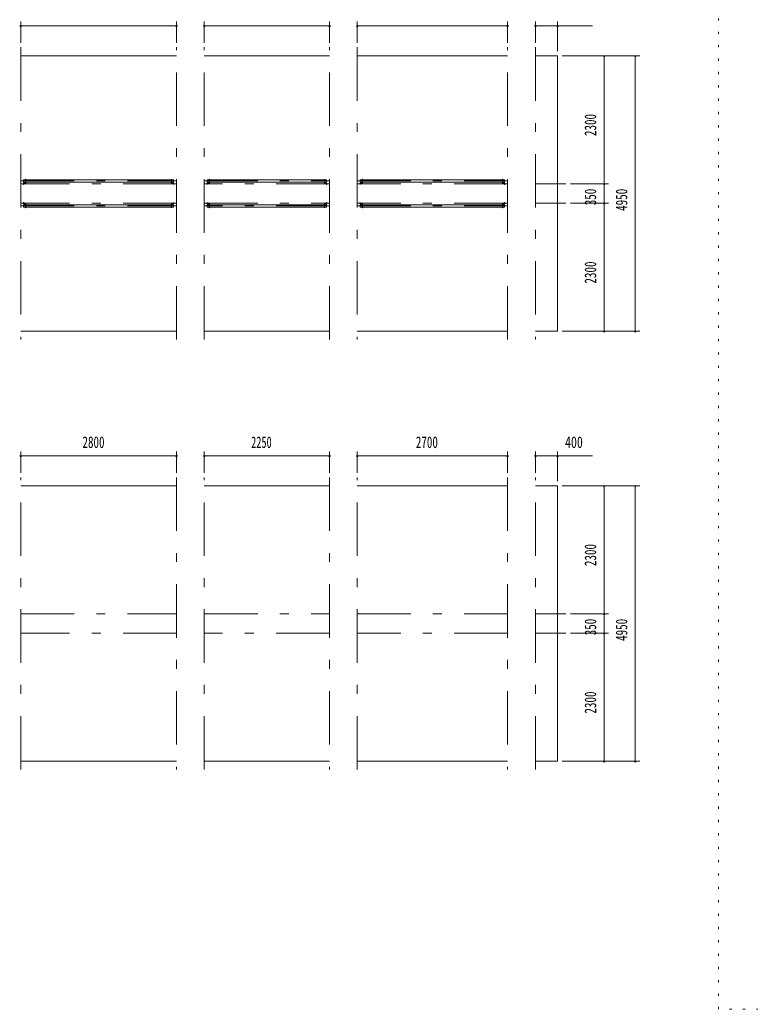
# Model space of a CAD drawing. Units: millimetres, scale not verified. Extents: x -35377 to 35394, y -16800 to 16800.
# Drawn here: x -24683 to -11556, y -16800 to 975 of the extents above; entities that cross this region are included whole.
import ezdxf
from ezdxf.enums import TextEntityAlignment as Align

# ---------------------------------------------------------------- set-up
doc = ezdxf.new("R2010")
doc.units = ezdxf.units.MM
doc.header["$LTSCALE"] = 80
doc.linetypes.add('USER3', pattern=[24, 12, -5, 2, -5])
doc.linetypes.add('USER4', pattern=[3, 0.5, -2.5])
for name, color, linetype, lineweight in [('0-2_1-08BOLD', 7, 'Continuous', 18), ('0-3_1-28CENTER', 3, 'USER3', 18), ('0-5_1-58DIM', 3, 'Continuous', 18), ('0-D_F-E_J_ADD', 5, 'USER4', 18)]:
    doc.layers.add(name, color=color, linetype=linetype, lineweight=lineweight)
doc.styles.add('ＭＳ ゴシック', font='')
doc.styles.get('ＭＳ ゴシック').set_extended_font_data('MS Gothic')

msp = doc.modelspace()

# ---------------------------------------------------------------- linework, layer by layer
at = {"layer": '0-2_1-08BOLD'}
for p, q in [((-21867.12, 330.04), (-24667.12, 330.04)), ((-19117.13, 330.04), (-21367.12, 330.04)), ((-15917.13, 330.04), (-18617.13, 330.04)), ((-24614.63, -1942.15), (-24579.53, -1942.15)), ((-21957.92, -1899.45), (-24576.32, -1899.45)), ((-24576.32, -1942.16), (-21957.92, -1942.16)), ((-21954.72, -1942.15), (-21919.63, -1942.15)), ((-21276.32, -1899.45), (-19207.93, -1899.45)), ((-19207.93, -1942.16), (-21276.32, -1942.16)), ((-19169.63, -1942.15), (-19204.73, -1942.15)), ((-18564.63, -1942.15), (-18529.53, -1942.15)), ((-16007.93, -1899.45), (-18526.33, -1899.45)), ((-18526.33, -1942.16), (-16007.93, -1942.16)), ((-16004.73, -1942.15), (-15969.63, -1942.15)), ((-24581.52, -1956.76), (-24611.12, -1956.76)), ((-24611.12, -1959.96), (-24581.52, -1959.96)), ((-21952.72, -1956.76), (-21923.12, -1956.76)), ((-21923.12, -1959.96), (-21952.72, -1959.96)), ((-21917.92, -1981.95), (-21917.92, -1961.95)), ((-21311.12, -1956.76), (-21281.52, -1956.76)), ((-21281.52, -1959.96), (-21311.12, -1959.96)), ((-19173.13, -1956.76), (-19202.73, -1956.76)), ((-19202.73, -1959.96), (-19173.13, -1959.96)), ((-18531.53, -1956.76), (-18561.13, -1956.76)), ((-18561.13, -1959.96), (-18531.53, -1959.96)), ((-16002.73, -1956.76), (-15973.13, -1956.76)), ((-15973.13, -1959.96), (-16002.73, -1959.96)), ((-15967.93, -1981.95), (-15967.93, -1961.95)), ((-24616.32, -2327.95), (-24616.32, -2307.96)), ((-21316.32, -2327.95), (-21316.32, -2307.96)), ((-18566.33, -2327.95), (-18566.33, -2307.96)), ((-24611.12, -2329.95), (-24581.52, -2329.95)), ((-24581.52, -2333.15), (-24611.12, -2333.15)), ((-24576.32, -2347.75), (-21957.92, -2347.75)), ((-21957.92, -2390.45), (-24576.32, -2390.45)), ((-21954.72, -2335.15), (-21954.72, -2400.96)), ((-21919.63, -2390.45), (-21954.72, -2390.45)), ((-21923.12, -2329.95), (-21952.72, -2329.95)), ((-21952.72, -2333.15), (-21923.12, -2333.15)), ((-21311.12, -2329.95), (-21281.52, -2329.95)), ((-21281.52, -2333.15), (-21311.12, -2333.15)), ((-19207.93, -2347.75), (-21276.32, -2347.75)), ((-21276.32, -2390.45), (-19207.93, -2390.45)), ((-19169.63, -2347.75), (-19204.73, -2347.75)), ((-19202.73, -2329.95), (-19173.13, -2329.95)), ((-19173.13, -2333.15), (-19202.73, -2333.15)), ((-18561.13, -2329.95), (-18531.53, -2329.95)), ((-18531.53, -2333.15), (-18561.13, -2333.15)), ((-18526.33, -2347.75), (-16007.93, -2347.75)), ((-16007.93, -2390.45), (-18526.33, -2390.45)), ((-16004.73, -2335.15), (-16004.73, -2400.96)), ((-15969.63, -2390.45), (-16004.73, -2390.45)), ((-15973.13, -2329.95), (-16002.73, -2329.95)), ((-16002.73, -2333.15), (-15973.13, -2333.15)), ((-24667.12, -4619.95), (-21867.12, -4619.95)), ((-21367.12, -4619.95), (-19117.13, -4619.95)), ((-18617.13, -4619.95), (-15917.13, -4619.95)), ((-15417.13, -4619.95), (-15017.13, -4619.95)), ((-21867.12, -7395.37), (-24667.12, -7395.37)), ((-19117.13, -7395.37), (-21367.12, -7395.37)), ((-15917.13, -7395.37), (-18617.13, -7395.37)), ((-24667.12, -12345.36), (-21867.12, -12345.36)), ((-21367.12, -12345.36), (-19117.13, -12345.36)), ((-18617.13, -12345.36), (-15917.13, -12345.36)), ((-15417.13, -12345.36), (-15017.13, -12345.36))]:
    msp.add_line(p, q, dxfattribs=at)
for points in [[(-15017.13, -4619.95), (-15017.13, 330.04), (-15417.13, 330.04)], [(-24579.53, -1899.45), (-24614.63, -1899.45), (-24614.63, -1942.16)], [(-24576.32, -1954.75), (-24576.32, -1888.95), (-24579.53, -1888.95), (-24579.53, -1954.75)], [(-21954.72, -1954.75), (-21954.72, -1888.95), (-21957.92, -1888.95), (-21957.92, -1954.75)], [(-21919.63, -1942.16), (-21919.63, -1899.45), (-21954.72, -1899.45)], [(-21279.53, -1942.16), (-21314.62, -1942.16), (-21314.62, -1899.45), (-21279.53, -1899.45)], [(-21279.53, -1954.75), (-21279.53, -1888.95), (-21276.32, -1888.95), (-21276.32, -1954.75)], [(-19204.73, -1954.75), (-19204.73, -1888.95), (-19207.93, -1888.95), (-19207.93, -1954.75)], [(-19204.73, -1899.45), (-19169.63, -1899.45), (-19169.63, -1942.16)], [(-18529.53, -1899.45), (-18564.63, -1899.45), (-18564.63, -1942.16)], [(-18526.33, -1954.75), (-18526.33, -1888.95), (-18529.53, -1888.95), (-18529.53, -1954.75)], [(-16004.73, -1954.75), (-16004.73, -1888.95), (-16007.93, -1888.95), (-16007.93, -1954.75)], [(-15969.63, -1942.16), (-15969.63, -1899.45), (-16004.73, -1899.45)], [(-24613.12, -1961.95), (-24613.12, -1981.95), (-24616.32, -1981.95), (-24616.32, -1961.95)], [(-21921.12, -1961.95), (-21921.12, -1981.95), (-21917.92, -1981.95)], [(-21313.12, -1961.95), (-21313.12, -1981.95), (-21316.32, -1981.95), (-21316.32, -1961.95)], [(-19171.13, -1961.95), (-19171.13, -1981.95), (-19167.93, -1981.95), (-19167.93, -1961.95)], [(-18563.13, -1961.95), (-18563.13, -1981.95), (-18566.33, -1981.95), (-18566.33, -1961.95)], [(-15971.13, -1961.95), (-15971.13, -1981.95), (-15967.93, -1981.95)], [(-24616.32, -2307.96), (-24613.12, -2307.96), (-24613.12, -2327.95)], [(-21921.12, -2327.95), (-21921.12, -2307.96), (-21917.92, -2307.96), (-21917.92, -2327.95)], [(-21316.32, -2307.96), (-21313.12, -2307.96), (-21313.12, -2327.95)], [(-19171.13, -2327.95), (-19171.13, -2307.96), (-19167.93, -2307.96), (-19167.93, -2327.95)], [(-18566.33, -2307.96), (-18563.13, -2307.96), (-18563.13, -2327.95)], [(-15971.13, -2327.95), (-15971.13, -2307.96), (-15967.93, -2307.96), (-15967.93, -2327.95)], [(-24579.53, -2390.45), (-24614.63, -2390.45), (-24614.63, -2347.75), (-24579.53, -2347.75)], [(-24579.53, -2335.15), (-24579.53, -2400.96), (-24576.32, -2400.96), (-24576.32, -2335.15)], [(-21954.72, -2400.96), (-21957.92, -2400.96), (-21957.92, -2335.15)], [(-21954.72, -2347.75), (-21919.63, -2347.75), (-21919.63, -2390.45)], [(-21279.53, -2347.75), (-21314.62, -2347.75), (-21314.62, -2390.45), (-21279.53, -2390.45)], [(-21279.53, -2335.15), (-21279.53, -2400.96), (-21276.32, -2400.96), (-21276.32, -2335.15)], [(-19204.73, -2335.15), (-19204.73, -2400.96), (-19207.93, -2400.96), (-19207.93, -2335.15)], [(-19204.73, -2390.45), (-19169.63, -2390.45), (-19169.63, -2347.75)], [(-18529.53, -2390.45), (-18564.63, -2390.45), (-18564.63, -2347.75), (-18529.53, -2347.75)], [(-18529.53, -2335.15), (-18529.53, -2400.96), (-18526.33, -2400.96), (-18526.33, -2335.15)], [(-16004.73, -2400.96), (-16007.93, -2400.96), (-16007.93, -2335.15)], [(-16004.73, -2347.75), (-15969.63, -2347.75), (-15969.63, -2390.45)], [(-15017.13, -12345.36), (-15017.13, -7395.37), (-15417.13, -7395.37)]]:
    msp.add_lwpolyline(points, dxfattribs=at)
for centre, radius, start, end in [((-24581.52, -1954.75), 2, 270, 0), ((-24581.52, -1954.75), 5.2, 270, 0), ((-21952.72, -1954.75), 5.2, 180, 270), ((-21952.72, -1954.75), 2, 180, 270), ((-21281.52, -1954.75), 2, 270, 0), ((-21281.52, -1954.75), 5.2, 270, 0), ((-19202.73, -1954.75), 5.2, 180, 270), ((-19202.73, -1954.75), 2, 180, 270), ((-18531.53, -1954.75), 2, 270, 0), ((-18531.53, -1954.75), 5.2, 270, 0), ((-16002.73, -1954.75), 5.2, 180, 270), ((-16002.73, -1954.75), 2, 180, 270), ((-24611.12, -1961.95), 5.2, 90, 180), ((-24611.12, -1961.95), 2, 90, 180), ((-21923.12, -1961.95), 5.2, 0, 90), ((-21923.12, -1961.95), 2, 0, 90), ((-21311.12, -1961.95), 5.2, 90, 180), ((-21311.12, -1961.95), 2, 90, 180), ((-19173.13, -1961.95), 5.2, 0, 90), ((-19173.13, -1961.95), 2, 0, 90), ((-18561.13, -1961.95), 5.2, 90, 180), ((-18561.13, -1961.95), 2, 90, 180), ((-15973.13, -1961.95), 5.2, 0, 90), ((-15973.13, -1961.95), 2, 0, 90), ((-24611.12, -2327.95), 5.2, 180, 270), ((-24611.12, -2327.95), 2, 180, 270), ((-24581.52, -2335.15), 5.2, 0, 90), ((-24581.52, -2335.15), 2, 0, 90), ((-21952.72, -2335.15), 5.2, 90, 180), ((-21952.72, -2335.15), 2, 90, 180), ((-21923.12, -2327.95), 2, 270, 0), ((-21923.12, -2327.95), 5.2, 270, 0), ((-21311.12, -2327.95), 5.2, 180, 270), ((-21311.12, -2327.95), 2, 180, 270), ((-21281.52, -2335.15), 5.2, 0, 90), ((-21281.52, -2335.15), 2, 0, 90), ((-19202.73, -2335.15), 5.2, 90, 180), ((-19202.73, -2335.15), 2, 90, 180), ((-19173.13, -2327.95), 2, 270, 0), ((-19173.13, -2327.95), 5.2, 270, 0), ((-18561.13, -2327.95), 5.2, 180, 270), ((-18561.13, -2327.95), 2, 180, 270), ((-18531.53, -2335.15), 5.2, 0, 90), ((-18531.53, -2335.15), 2, 0, 90), ((-16002.73, -2335.15), 5.2, 90, 180), ((-16002.73, -2335.15), 2, 90, 180), ((-15973.13, -2327.95), 2, 270, 0), ((-15973.13, -2327.95), 5.2, 270, 0)]:
    msp.add_arc(centre, radius, start, end, dxfattribs=at)
at = {"layer": '0-3_1-28CENTER'}
for p, q in [((-24667.12, 480.04), (-24667.12, -4769.95)), ((-21867.12, -4769.95), (-21867.12, 480.04)), ((-21367.12, -4769.95), (-21367.12, 480.04)), ((-19117.13, -4769.95), (-19117.13, 480.04)), ((-18617.13, 480.04), (-18617.13, -4769.95)), ((-15917.13, -4769.95), (-15917.13, 480.04)), ((-15417.13, 480.04), (-15417.13, -4769.95)), ((-24667.12, -1920.81), (-21867.12, -1920.81)), ((-24591.32, -1978.95), (-24591.32, -1937.16)), ((-21942.92, -1978.95), (-21942.92, -1937.16)), ((-21367.12, -1920.81), (-19117.13, -1920.81)), ((-21291.32, -1978.96), (-21291.32, -1937.16)), ((-19192.93, -1937.16), (-19192.93, -1978.95)), ((-18617.13, -1920.81), (-15917.13, -1920.81)), ((-18541.33, -1978.95), (-18541.33, -1937.16)), ((-15992.93, -1978.95), (-15992.93, -1937.16)), ((-21867.12, -1969.96), (-24667.12, -1969.96)), ((-19117.13, -1969.96), (-21367.12, -1969.96)), ((-15917.13, -1969.96), (-18617.13, -1969.96)), ((-15417.13, -1969.96), (-14867.13, -1969.96)), ((-21867.12, -2319.95), (-24667.12, -2319.95)), ((-24667.12, -2369.1), (-21867.12, -2369.1)), ((-24591.32, -2310.95), (-24591.32, -2352.75)), ((-21942.92, -2310.95), (-21942.92, -2352.75)), ((-21367.12, -2319.95), (-19117.13, -2319.95)), ((-19117.13, -2369.1), (-21367.12, -2369.1)), ((-21291.32, -2310.95), (-21291.32, -2352.75)), ((-19192.93, -2310.95), (-19192.93, -2352.75)), ((-15917.13, -2319.95), (-18617.13, -2319.95)), ((-18617.13, -2369.1), (-15917.13, -2369.1)), ((-18541.33, -2310.95), (-18541.33, -2352.75)), ((-15992.93, -2310.95), (-15992.93, -2352.75)), ((-14867.13, -2319.95), (-15417.13, -2319.95)), ((-24667.12, -12495.36), (-24667.12, -7245.37)), ((-21867.12, -7245.37), (-21867.12, -12495.36)), ((-21367.12, -12495.36), (-21367.12, -7245.37)), ((-19117.13, -7245.37), (-19117.13, -12495.36)), ((-18617.13, -12495.36), (-18617.13, -7245.37)), ((-15917.13, -7245.37), (-15917.13, -12495.36)), ((-15417.13, -12495.36), (-15417.13, -7245.37)), ((-24667.12, -9695.37), (-21867.12, -9695.37)), ((-21367.12, -9695.37), (-19117.13, -9695.37)), ((-18617.13, -9695.37), (-15917.13, -9695.37)), ((-15417.13, -9695.37), (-14867.13, -9695.37)), ((-21867.12, -10045.37), (-24667.12, -10045.37)), ((-19117.13, -10045.37), (-21367.12, -10045.37)), ((-15917.13, -10045.37), (-18617.13, -10045.37)), ((-14867.13, -10045.37), (-15417.13, -10045.37))]:
    msp.add_line(p, q, dxfattribs=at)
at = {"layer": '0-5_1-58DIM'}
for p, q in [((-24667.12, 945.04), (-24667.12, 560.04)), ((-21867.12, 560.04), (-21867.12, 945.04)), ((-21367.12, 560.04), (-21367.12, 945.04)), ((-19117.13, 560.04), (-19117.13, 945.04)), ((-18617.13, 945.04), (-18617.13, 560.04)), ((-15917.13, 560.04), (-15917.13, 945.04)), ((-15417.13, 945.04), (-15417.13, 560.04)), ((-15017.13, 945.04), (-15017.13, 410.04)), ((-24651.12, 865.04), (-24683.12, 865.04)), ((-24667.12, 865.04), (-21867.12, 865.04)), ((-21851.12, 865.04), (-21883.12, 865.04)), ((-21351.12, 865.04), (-21383.12, 865.04)), ((-21367.12, 865.04), (-19117.13, 865.04)), ((-19101.13, 865.04), (-19133.13, 865.04)), ((-18601.13, 865.04), (-18633.13, 865.04)), ((-18617.13, 865.04), (-15917.13, 865.04)), ((-15901.13, 865.04), (-15933.13, 865.04)), ((-15401.12, 865.04), (-15433.12, 865.04)), ((-15417.13, 865.04), (-15017.13, 865.04)), ((-15001.13, 865.04), (-15033.13, 865.04)), ((-14389.12, 865.04), (-15017.13, 865.04)), ((-14937.13, 330.04), (-13542.13, 330.04)), ((-14166.13, 330.04), (-14198.13, 330.04)), ((-14182.13, -1969.96), (-14182.13, 330.04)), ((-13606.13, 330.04), (-13638.13, 330.04)), ((-13622.13, 330.04), (-13622.13, -4619.95)), ((-14787.13, -1969.96), (-14102.13, -1969.96)), ((-14166.13, -1969.96), (-14198.13, -1969.96)), ((-14182.13, -2319.95), (-14182.13, -1969.96)), ((-14102.13, -2319.95), (-14787.13, -2319.95)), ((-14166.13, -2319.95), (-14198.13, -2319.95)), ((-14182.13, -4619.95), (-14182.13, -2319.95)), ((-14937.13, -4619.95), (-13542.13, -4619.95)), ((-14166.13, -4619.95), (-14198.13, -4619.95)), ((-13606.13, -4619.95), (-13638.13, -4619.95)), ((-24651.12, -6860.37), (-24683.12, -6860.37)), ((-24667.12, -7165.37), (-24667.12, -6780.37)), ((-24667.12, -6860.37), (-21867.12, -6860.37)), ((-21851.12, -6860.37), (-21883.12, -6860.37)), ((-21867.12, -6780.37), (-21867.12, -7165.37)), ((-21351.12, -6860.37), (-21383.12, -6860.37)), ((-21367.12, -7165.37), (-21367.12, -6780.37)), ((-21367.12, -6860.37), (-19117.13, -6860.37)), ((-19101.13, -6860.37), (-19133.13, -6860.37)), ((-19117.13, -6780.37), (-19117.13, -7165.37)), ((-18601.13, -6860.37), (-18633.13, -6860.37)), ((-18617.13, -7165.37), (-18617.13, -6780.37)), ((-18617.13, -6860.37), (-15917.13, -6860.37)), ((-15901.13, -6860.37), (-15933.13, -6860.37)), ((-15917.13, -6780.37), (-15917.13, -7165.37)), ((-15401.12, -6860.37), (-15433.12, -6860.37)), ((-15417.13, -7165.37), (-15417.13, -6780.37)), ((-15417.13, -6860.37), (-15017.13, -6860.37)), ((-15001.13, -6860.37), (-15033.13, -6860.37)), ((-15017.13, -6780.37), (-15017.13, -7315.37)), ((-15017.13, -6860.37), (-14389.12, -6860.37)), ((-14937.13, -7395.37), (-13542.13, -7395.37)), ((-14166.13, -7395.37), (-14198.13, -7395.37)), ((-14182.13, -9695.37), (-14182.13, -7395.37)), ((-13606.13, -7395.37), (-13638.13, -7395.37)), ((-13622.13, -7395.37), (-13622.13, -12345.36)), ((-14787.13, -9695.37), (-14102.13, -9695.37)), ((-14166.13, -9695.37), (-14198.13, -9695.37)), ((-14182.13, -10045.37), (-14182.13, -9695.37)), ((-14102.13, -10045.37), (-14787.13, -10045.37)), ((-14166.13, -10045.37), (-14198.13, -10045.37)), ((-14182.13, -12345.36), (-14182.13, -10045.37)), ((-13542.13, -12345.36), (-14937.13, -12345.36)), ((-14166.13, -12345.36), (-14198.13, -12345.36)), ((-13606.13, -12345.36), (-13638.13, -12345.36))]:
    msp.add_line(p, q, dxfattribs=at)
for centre in [(-24667.12, 865.04), (-21867.12, 865.04), (-21367.12, 865.04), (-19117.13, 865.04), (-18617.13, 865.04), (-15917.13, 865.04), (-15417.12, 865.04), (-15017.13, 865.04), (-14182.13, 330.04), (-13622.13, 330.04), (-14182.13, -1969.96), (-14182.13, -2319.95), (-14182.13, -4619.95), (-13622.13, -4619.95), (-24667.12, -6860.37), (-21867.12, -6860.37), (-21367.12, -6860.37), (-19117.13, -6860.37), (-18617.13, -6860.37), (-15917.13, -6860.37), (-15417.12, -6860.37), (-15017.13, -6860.37), (-14182.13, -7395.37), (-13622.13, -7395.37), (-14182.13, -9695.37), (-14182.13, -10045.37), (-14182.13, -12345.36), (-13622.13, -12345.36)]:
    msp.add_arc(centre, 16, 180, 0, dxfattribs=at)
at = {"layer": '0-D_F-E_J_ADD'}
msp.add_lwpolyline([(35393.96, -16800), (-12126.04, -16800), (-12126.04, 16800), (35393.96, 16800)], close=True, dxfattribs=at)

# ---------------------------------------------------------------- texts
at = {"layer": '0-5_1-58DIM', "color": 7, "style": 'ＭＳ ゴシック', "width": 0.7}
for s, p in [('2300', (-14262.13, -1114.25)), ('350', (-14262.13, -2358.19)), ('4950', (-13702.13, -2458.49)), ('2300', (-14262.13, -3764.25)), ('2300', (-14262.13, -8839.67)), ('350', (-14262.13, -10083.6)), ('4950', (-13702.13, -10183.9)), ('2300', (-14262.13, -11489.66))]:
    msp.add_text(s, height=208.4, rotation=90, dxfattribs=at).set_placement(p, align=Align.BOTTOM_LEFT)
at = {"layer": '0-5_1-58DIM', "color": 7, "style": 'ＭＳ ゴシック'}
for s, width, p in [('2800', 0.7, (-23557.16, -6780.37)), ('2250', 0.65, (-20524.82, -6780.37)), ('2700', 0.7, (-17565.69, -6780.37)), ('400', 0.75, (-14883.32, -6780.37))]:
    msp.add_text(s, height=208.4, dxfattribs=dict(at, width=width)).set_placement(p, align=Align.BOTTOM_LEFT)

doc.saveas('drawing.dxf')
